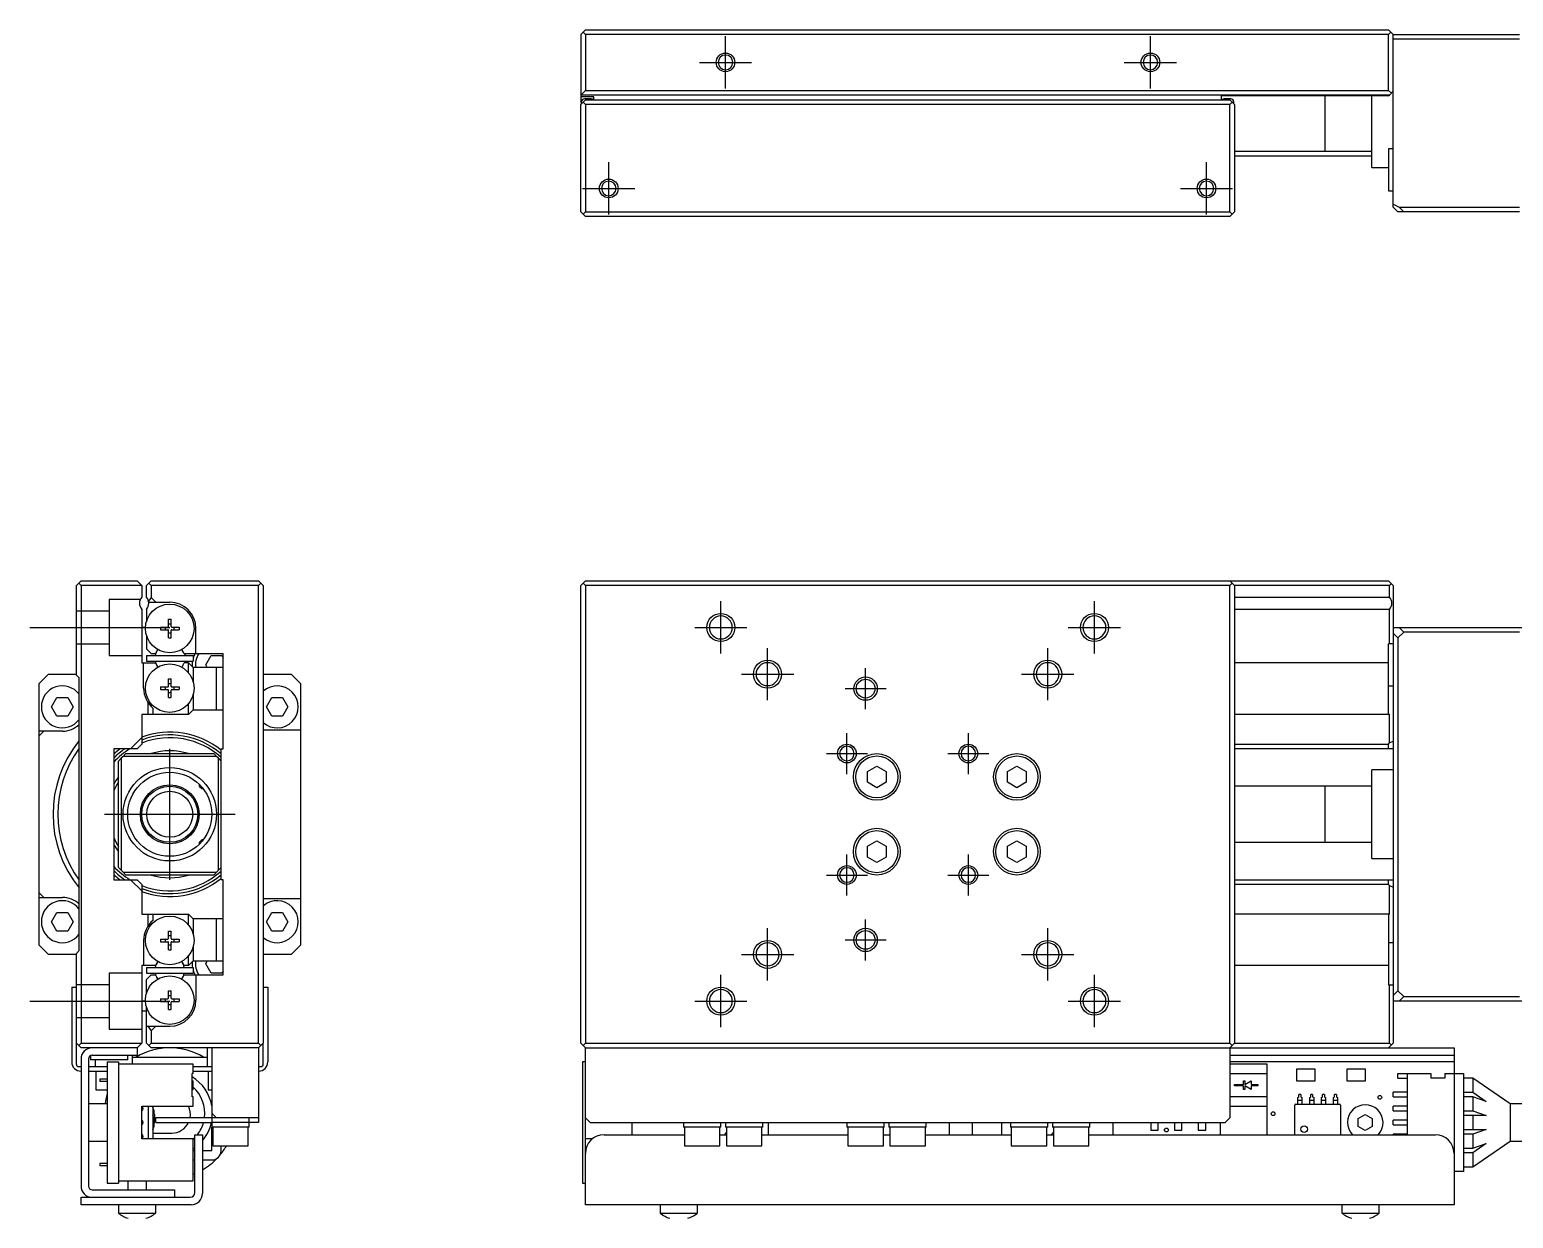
# Model space of a CAD drawing. Extents: x -1 to 643, y -8 to 203.
# Drawn here: x -1 to 157.9, y 71.5 to 198.8 of the extents above; entities that cross this region are included whole.
import ezdxf

# ---------------------------------------------------------------- set-up
doc = ezdxf.new("R2010")
doc.units = 0
doc.header["$LTSCALE"] = 0.5
doc.linetypes.add('CENTER', pattern=[50.8, 31.75, -6.35, 6.35, -6.35])
doc.linetypes.add('DASHED', pattern=[19.05, 12.7, -6.35])
for name, color, linetype in [('MSM_CENTER', 1, 'CENTER'), ('MSM_CONTINUOUS', 7, 'CONTINUOUS'), ('MSM_DASHED', 4, 'DASHED'), ('MSM_NARROW', 5, 'CONTINUOUS')]:
    doc.layers.add(name, color=color, linetype=linetype)

msp = doc.modelspace()

# ---------------------------------------------------------------- linework, layer by layer
at = {"layer": 'MSM_CENTER'}
for p, q in [((73.500001, 192.5), (73.500001, 198.1)), ((119.000001, 192.5), (119.000001, 198.1)), ((70.700001, 195.3), (76.300001, 195.3)), ((116.200001, 195.3), (121.800001, 195.3)), ((61.000001, 179), (61.000001, 184.6)), ((125.000001, 179), (125.000001, 184.6)), ((58.200001, 181.8), (63.800001, 181.8)), ((122.200001, 181.8), (127.800001, 181.8)), ((73.000001, 132.000001), (73.000001, 137.600001)), ((113.000001, 132.000001), (113.000001, 137.600001)), ((-1, 134.800001), (14, 134.800001)), ((70.200001, 134.800001), (75.800001, 134.800001)), ((110.200001, 134.800001), (115.800001, 134.800001)), ((78.000001, 127.000001), (78.000001, 132.600001)), ((108.000001, 127.000001), (108.000001, 132.600001)), ((88.500001, 126.050001), (88.500001, 130.450001)), ((75.200001, 129.800001), (80.800001, 129.800001)), ((105.200001, 129.800001), (110.800001, 129.800001)), ((86.300001, 128.250001), (90.700001, 128.250001)), ((86.500001, 119.100001), (86.500001, 123.500001)), ((99.500001, 119.100001), (99.500001, 123.500001)), ((14.000001, 107.800001), (14.000001, 121.800001)), ((84.300001, 121.300001), (88.700001, 121.300001)), ((97.300001, 121.300001), (101.700001, 121.300001)), ((7.000001, 114.800001), (21.000001, 114.800001)), ((86.500001, 106.100001), (86.500001, 110.500001)), ((99.500001, 106.100001), (99.500001, 110.500001)), ((84.300001, 108.300001), (88.700001, 108.300001)), ((97.300001, 108.300001), (101.700001, 108.300001)), ((88.500001, 99.150001), (88.500001, 103.550001)), ((78.000001, 97.000001), (78.000001, 102.600001)), ((108.000001, 97.000001), (108.000001, 102.600001)), ((86.300001, 101.350001), (90.700001, 101.350001)), ((75.200001, 99.800001), (80.800001, 99.800001)), ((105.200001, 99.800001), (110.800001, 99.800001)), ((73.000001, 92.000001), (73.000001, 97.600001)), ((113.000001, 92.000001), (113.000001, 97.600001)), ((-1, 94.800001), (14, 94.800001)), ((70.200001, 94.800001), (75.800001, 94.800001)), ((110.200001, 94.800001), (115.800001, 94.800001))]:
    msp.add_line(p, q, dxfattribs=at)
at = {"layer": 'MSM_CONTINUOUS'}
for p, q in [((58.000001, 198.3), (58.500001, 198.8)), ((58.500001, 198.8), (144.500001, 198.8)), ((145.000001, 198.3), (144.500001, 198.8)), ((58.000001, 198.3), (58.000001, 191.1)), ((58.250001, 198.55), (58.500001, 198.3)), ((58.500001, 198.3), (58.500001, 192.3)), ((144.500001, 198.3), (58.500001, 198.3)), ((144.500001, 198.3), (144.750001, 198.55)), ((144.500001, 192.3), (144.500001, 198.3)), ((145.000001, 198.3), (158.500001, 198.3)), ((145.000001, 179.8), (145.000001, 198.3)), ((158.500001, 197.8), (145.000001, 197.8)), ((58.500001, 192.3), (58.000001, 191.8)), ((58.500001, 192.3), (144.500001, 192.3)), ((144.800001, 192), (144.500001, 192.3)), ((144.600001, 191.8), (58.000001, 191.8)), ((59.400001, 191.6), (58.000001, 191.6)), ((58.000001, 190.8), (58.500001, 191.3)), ((58.100001, 191), (58.000001, 191.1)), ((58.000001, 179.3), (58.000001, 190.8)), ((58.100001, 190.9), (58.100001, 191.1)), ((58.250001, 191.05), (58.500001, 190.8)), ((59.100001, 191.4), (58.400001, 191.4)), ((58.500001, 191.3), (127.500001, 191.3)), ((58.500001, 190.8), (58.500001, 179.3)), ((127.500001, 190.8), (58.500001, 190.8)), ((59.400001, 191.3), (59.400001, 191.6)), ((126.600001, 191.3), (126.600001, 191.7)), ((144.500001, 191.7), (126.600001, 191.7)), ((127.600001, 191.4), (126.900001, 191.4)), ((127.500001, 191.3), (128.000001, 190.8)), ((127.500001, 190.8), (127.750001, 191.05)), ((127.500001, 179.3), (127.500001, 190.8)), ((127.900001, 191.1), (127.900001, 190.9)), ((128.000001, 190.8), (128.000001, 179.3)), ((137.700001, 185.799995), (137.700001, 191.7)), ((142.700001, 184.05), (142.700001, 191.7)), ((144.500001, 191.7), (144.600001, 191.8)), ((144.600001, 191.8), (145.000001, 192.2)), ((144.500001, 186.05), (144.500001, 181.55)), ((145.000001, 186.05), (144.500001, 186.05)), ((128.000001, 185.8), (142.700001, 185.8)), ((128.000001, 185.3), (142.700001, 185.3)), ((142.700001, 184.05), (144.500001, 184.05)), ((144.500001, 181.55), (145.000001, 181.55)), ((145.000001, 180.106186), (145.612374, 179.8)), ((145.500001, 179.3), (145.000001, 179.8)), ((145.612374, 179.8), (158.500001, 179.8)), ((145.612374, 179.8), (146.112374, 179.3)), ((58.500001, 178.8), (58.000001, 179.3)), ((58.500001, 179.3), (58.250001, 179.05)), ((58.500001, 179.3), (127.500001, 179.3)), ((127.500001, 178.8), (58.500001, 178.8)), ((127.750001, 179.05), (127.500001, 179.3)), ((127.500001, 178.8), (128.000001, 179.3)), ((158.500001, 179.3), (145.500001, 179.3)), ((4.000001, 139.300001), (4.500001, 139.800001)), ((4.500001, 139.800001), (10.500001, 139.800001)), ((10.500001, 139.800001), (11.000001, 139.300001)), ((12.000001, 139.800001), (11.500001, 139.300001)), ((12.000001, 139.800001), (23.500001, 139.800001)), ((23.500001, 139.800001), (24.000001, 139.300001)), ((58.500001, 139.800001), (58.000001, 139.300001)), ((58.500001, 139.800001), (144.500001, 139.800001)), ((128.000001, 139.300001), (127.500001, 139.800001)), ((145.000001, 139.300001), (144.500001, 139.800001)), ((4.000001, 129.700001), (4.000001, 139.300001)), ((4.500001, 139.300001), (4.250001, 139.550001)), ((4.500001, 139.300001), (4.500001, 90.300001)), ((11.000001, 139.300001), (4.500001, 139.300001)), ((11.000001, 139.300001), (11.000001, 138.061438)), ((11.500001, 138.061438), (11.500001, 139.300001)), ((12.000001, 139.300001), (11.750001, 139.550001)), ((12.000001, 139.300001), (12.000001, 138.000001)), ((23.500001, 139.300001), (12.000001, 139.300001)), ((23.750001, 139.550001), (23.500001, 139.300001)), ((23.500001, 90.300001), (23.500001, 139.300001)), ((24.000001, 139.300001), (24.000001, 90.300001)), ((58.000001, 90.300001), (58.000001, 139.300001)), ((58.250001, 139.550001), (58.500001, 139.300001)), ((58.500001, 139.300001), (58.500001, 90.300001)), ((127.500001, 139.300001), (58.500001, 139.300001)), ((127.500001, 139.300001), (127.750001, 139.550001)), ((127.500001, 90.300001), (127.500001, 139.300001)), ((144.600001, 139.300001), (128.000001, 139.300001)), ((128.000001, 139.300001), (128.000001, 90.300001)), ((144.600001, 139.300001), (144.800001, 139.500001)), ((144.600001, 138.061438), (144.600001, 139.300001)), ((145.000001, 139.300001), (145.000001, 90.300001)), ((11.000001, 136.738563), (11.000001, 131.000001)), ((11.500001, 136.738563), (11.500001, 135.414143)), ((12.000001, 138.000001), (11.726887, 137.61376)), ((11.744988, 137.500001), (14.000001, 137.500001)), ((12.500001, 137.500001), (12.000001, 138.000001)), ((128.000001, 138.061438), (144.600001, 138.061438)), ((144.600001, 136.738563), (128.000001, 136.738563)), ((144.600001, 133.050001), (144.600001, 136.738563)), ((13.855001, 135.700001), (14.145001, 135.700001)), ((13.855001, 134.905001), (13.855001, 135.700001)), ((14.145001, 135.170007), (13.855001, 135.170007)), ((14.145001, 134.905001), (14.145001, 135.700001)), ((11.401924, 134.800001), (11.000001, 134.800001)), ((11.500001, 133.985858), (11.500001, 132.500001)), ((13.000001, 134.845001), (13.795001, 134.845001)), ((13.000001, 134.845001), (13.000001, 134.555001)), ((13.000001, 134.555001), (13.795001, 134.555001)), ((13.529994, 134.555001), (13.529994, 134.845001)), ((13.855001, 133.700001), (13.855001, 134.495001)), ((13.855001, 134.229994), (14.145001, 134.229994)), ((13.855001, 133.700001), (14.145001, 133.700001)), ((14.145001, 133.700001), (14.145001, 134.495001)), ((14.205001, 134.845001), (15.000001, 134.845001)), ((14.205001, 134.555001), (15.000001, 134.555001)), ((14.470007, 134.555001), (14.470007, 134.845001)), ((15.000001, 134.845001), (15.000001, 134.555001)), ((16.800001, 132.000001), (16.800001, 134.700001)), ((145.000001, 134.800001), (180.000001, 134.800001)), ((145.500001, 133.687628), (145.000001, 134.187628)), ((146.112374, 134.300001), (145.500001, 133.687628)), ((145.500001, 133.687628), (145.500001, 95.912373)), ((145.612374, 134.800001), (146.112374, 134.300001)), ((158.500001, 134.300001), (146.112374, 134.300001)), ((11.500001, 132.500001), (12.000001, 132.000001)), ((12.000001, 132.000001), (12.455589, 132.000001)), ((12.535408, 132.138252), (12.455589, 132.000001)), ((15.544413, 132.000001), (15.327132, 132.376342)), ((15.544413, 132.000001), (19.700001, 132.000001)), ((19.700001, 121.800001), (19.700001, 132.000001)), ((144.500001, 125.500001), (144.500001, 133.050001)), ((145.000001, 133.050001), (144.500001, 133.050001)), ((11.000001, 131.000001), (12.455589, 131.000001)), ((11.200001, 128.300001), (11.200001, 131.000001)), ((11.500001, 131.800001), (11.500001, 131.200001)), ((11.500001, 131.800001), (16.500001, 131.800001)), ((11.500001, 131.200001), (16.500001, 131.200001)), ((12.455589, 131.000001), (12.672869, 130.623659)), ((15.464593, 130.861749), (15.544413, 131.000001)), ((16.000001, 131.000001), (15.544413, 131.000001)), ((16.000001, 129.961325), (16.000001, 131.000001)), ((16.500001, 130.500001), (16.000001, 131.000001)), ((16.500001, 131.800001), (16.500001, 131.200001)), ((16.500001, 130.500001), (16.500001, 129.014143)), ((19.700001, 130.500001), (16.500001, 130.500001)), ((17.8453, 130.800001), (18.42265, 131.800001)), ((18.018505, 130.500001), (17.8453, 130.800001)), ((18.42265, 131.800001), (19.577351, 131.800001)), ((19.000001, 126.000001), (19.000001, 130.500001)), ((19.577351, 131.800001), (19.700001, 131.587565)), ((144.500001, 131.000001), (128.000001, 131.000001)), ((1, 129.800001), (0, 128.800001)), ((0, 100.800001), (0, 128.800001)), ((1, 129.800001), (4.000001, 129.800001)), ((4.000001, 129.700001), (4.300001, 129.400001)), ((4.300001, 100.200001), (4.300001, 129.400001)), ((13.855001, 129.300001), (14.145001, 129.300001)), ((13.855001, 128.505001), (13.855001, 129.300001)), ((14.145001, 128.770007), (13.855001, 128.770007)), ((14.145001, 128.505001), (14.145001, 129.300001)), ((24.000001, 129.800001), (27, 129.800001)), ((28, 128.800001), (27, 129.800001)), ((28, 128.800001), (28, 123.800001)), ((1.345299, 126.300001), (1.922649, 127.300001)), ((1.922649, 127.300001), (3.07735, 127.300001)), ((3.07735, 127.300001), (3.6547, 126.300001)), ((13.000001, 128.445001), (13.795001, 128.445001)), ((13.000001, 128.445001), (13.000001, 128.155001)), ((13.000001, 128.155001), (13.795001, 128.155001)), ((13.529994, 128.155001), (13.529994, 128.445001)), ((13.855001, 127.300001), (13.855001, 128.095001)), ((13.855001, 127.829994), (14.145001, 127.829994)), ((13.855001, 127.300001), (14.145001, 127.300001)), ((14.145001, 127.300001), (14.145001, 128.095001)), ((14.205001, 128.445001), (15.000001, 128.445001)), ((14.205001, 128.155001), (15.000001, 128.155001)), ((14.470007, 128.155001), (14.470007, 128.445001)), ((15.000001, 128.445001), (15.000001, 128.155001)), ((16.500001, 127.585858), (16.500001, 126.000001)), ((24.345299, 126.300001), (24.922649, 127.300001)), ((24.922649, 127.300001), (26.07735, 127.300001)), ((26.07735, 127.300001), (26.6547, 126.300001)), ((144.500001, 128.550001), (145.000001, 128.550001)), ((1.922649, 125.300001), (1.345299, 126.300001)), ((3.6547, 126.300001), (3.07735, 125.300001)), ((16.000001, 125.500001), (11.000001, 125.500001)), ((11.000001, 125.500001), (11.000001, 122.300001)), ((11.700001, 125.500001), (11.700001, 126.703129)), ((12.200001, 126.15524), (12.200001, 125.500001)), ((16.000001, 125.500001), (16.000001, 126.638676)), ((16.000001, 125.500001), (16.500001, 126.000001)), ((16.500001, 126.000001), (19.700001, 126.000001)), ((24.922649, 125.300001), (24.345299, 126.300001)), ((26.6547, 126.300001), (26.07735, 125.300001)), ((144.600001, 125.500001), (128.000001, 125.500001)), ((144.600001, 122.441422), (144.600001, 125.500001)), ((3.07735, 125.300001), (1.922649, 125.300001)), ((26.07735, 125.300001), (24.922649, 125.300001)), ((0, 123.200001), (0.5, 123.700001)), ((2.5, 123.700001), (0, 123.700001)), ((9.792894, 121.800001), (11.000001, 123.007107)), ((28.000001, 123.800001), (24.000001, 123.800001)), ((28.000001, 123.800001), (28.000001, 105.800001)), ((144.500001, 122.300001), (144.600001, 122.441422)), ((145.000001, 122.607107), (144.600001, 122.441422)), ((10.500001, 121.800001), (8.000001, 121.800001)), ((8.000001, 121.800001), (8.000001, 107.800001)), ((8.500001, 120.500001), (8.800001, 120.800001)), ((9.000001, 121.000001), (8.800001, 120.800001)), ((8.800001, 120.800001), (8.800001, 108.800001)), ((9.000001, 121.000001), (9.300001, 121.300001)), ((19.000001, 121.000001), (9.000001, 121.000001)), ((9.300001, 121.300001), (18.700001, 121.300001)), ((11.000001, 122.300001), (10.500001, 121.800001)), ((18.700001, 121.300001), (19.000001, 121.000001)), ((19.200001, 120.800001), (19.000001, 121.000001)), ((19.200001, 108.800001), (19.200001, 120.800001)), ((19.200001, 120.800001), (19.500001, 120.500001)), ((19.500001, 107.800001), (19.500001, 121.800001)), ((19.500001, 121.800001), (19.700001, 121.800001)), ((87.200001, 120.912702), (87.200001, 121.000001)), ((128.000001, 122.300001), (144.500001, 122.300001)), ((145.000001, 121.800001), (128.000001, 121.800001)), ((144.500001, 121.800001), (144.500001, 122.300001)), ((8.500001, 109.100001), (8.500001, 120.500001)), ((88.700001, 119.377351), (89.700001, 119.954701)), ((88.700001, 118.22265), (88.700001, 119.377351)), ((89.700001, 119.954701), (90.700001, 119.377351)), ((90.700001, 119.377351), (90.700001, 118.22265)), ((103.700001, 119.377351), (104.700001, 119.954701)), ((103.700001, 118.22265), (103.700001, 119.377351)), ((104.700001, 119.954701), (105.700001, 119.377351)), ((105.700001, 119.377351), (105.700001, 118.22265)), ((142.700001, 110.050001), (142.700001, 119.550001)), ((145.000001, 119.550001), (142.700001, 119.550001)), ((17.200001, 117.775001), (17.200001, 117.963859)), ((17.200001, 117.775001), (17.425001, 117.550001)), ((17.425001, 117.718797), (17.425001, 117.550001)), ((17.425001, 117.550001), (17.561724, 117.550001)), ((17.561743, 117.550001), (17.561895, 117.550001)), ((89.700001, 117.6453), (88.700001, 118.22265)), ((90.700001, 118.22265), (89.700001, 117.6453)), ((104.700001, 117.6453), (103.700001, 118.22265)), ((105.700001, 118.22265), (104.700001, 117.6453)), ((142.700001, 117.800001), (128.000001, 117.800001)), ((137.700001, 111.799996), (137.700001, 117.800006)), ((17.425001, 112.050001), (17.200001, 111.825001)), ((17.200001, 111.636142), (17.200001, 111.825001)), ((17.425001, 112.050001), (17.425001, 111.881204)), ((17.561724, 112.050001), (17.425001, 112.050001)), ((17.561952, 112.050001), (17.561743, 112.050001)), ((88.700001, 111.377351), (89.700001, 111.954701)), ((88.700001, 110.22265), (88.700001, 111.377351)), ((89.700001, 111.954701), (90.700001, 111.377351)), ((90.700001, 111.377351), (90.700001, 110.22265)), ((103.700001, 111.377351), (104.700001, 111.954701)), ((103.700001, 110.22265), (103.700001, 111.377351)), ((104.700001, 111.954701), (105.700001, 111.377351)), ((105.700001, 111.377351), (105.700001, 110.22265)), ((128.000001, 111.800001), (142.700001, 111.800001)), ((89.700001, 109.6453), (88.700001, 110.22265)), ((90.700001, 110.22265), (89.700001, 109.6453)), ((104.700001, 109.6453), (103.700001, 110.22265)), ((105.700001, 110.22265), (104.700001, 109.6453)), ((142.700001, 110.050001), (145.000001, 110.050001)), ((8.800001, 108.800001), (8.500001, 109.100001)), ((8.800001, 108.800001), (9.000001, 108.600001)), ((9.000001, 108.600001), (19.000001, 108.600001)), ((9.300001, 108.300001), (9.000001, 108.600001)), ((18.700001, 108.300001), (9.300001, 108.300001)), ((19.000001, 108.600001), (18.700001, 108.300001)), ((19.000001, 108.600001), (19.200001, 108.800001)), ((19.500001, 109.100001), (19.200001, 108.800001)), ((8.000001, 107.800001), (10.500001, 107.800001)), ((11.000001, 106.592894), (9.792894, 107.800001)), ((10.500001, 107.800001), (11.000001, 107.300001)), ((11.000001, 107.300001), (11.000001, 104.100001)), ((19.700001, 107.800001), (19.500001, 107.800001)), ((19.700001, 97.600001), (19.700001, 107.800001)), ((128.000001, 107.800001), (145.000001, 107.800001)), ((144.500001, 107.300001), (128.000001, 107.300001)), ((144.500001, 107.300001), (144.500001, 107.800001)), ((144.600001, 107.158579), (144.500001, 107.300001)), ((144.600001, 104.100001), (144.600001, 107.158579)), ((144.600001, 107.158579), (145.000001, 106.992894)), ((0.5, 105.900001), (0, 106.400001)), ((0, 105.900001), (2.5, 105.900001)), ((24.000001, 105.800001), (28.000001, 105.800001)), ((28, 105.800001), (28, 100.800001)), ((1.345299, 103.300001), (1.922649, 104.300001)), ((1.922649, 102.300001), (1.345299, 103.300001)), ((1.922649, 104.300001), (3.07735, 104.300001)), ((3.07735, 104.300001), (3.6547, 103.300001)), ((3.6547, 103.300001), (3.07735, 102.300001)), ((11.000001, 104.100001), (16.000001, 104.100001)), ((11.700001, 102.896873), (11.700001, 104.100001)), ((12.200001, 104.100001), (12.200001, 103.444762)), ((16.000001, 102.961325), (16.000001, 104.100001)), ((16.500001, 103.600001), (16.000001, 104.100001)), ((16.500001, 103.600001), (16.500001, 102.014143)), ((19.700001, 103.600001), (16.500001, 103.600001)), ((19.000001, 99.100001), (19.000001, 103.600001)), ((24.345299, 103.300001), (24.922649, 104.300001)), ((24.922649, 102.300001), (24.345299, 103.300001)), ((24.922649, 104.300001), (26.07735, 104.300001)), ((26.07735, 104.300001), (26.6547, 103.300001)), ((26.6547, 103.300001), (26.07735, 102.300001)), ((144.600001, 104.100001), (128.000001, 104.100001)), ((144.500001, 104.100001), (144.500001, 96.550001)), ((3.07735, 102.300001), (1.922649, 102.300001)), ((13.855001, 102.300001), (14.145001, 102.300001)), ((13.855001, 101.505001), (13.855001, 102.300001)), ((14.145001, 101.770007), (13.855001, 101.770007)), ((14.145001, 101.505001), (14.145001, 102.300001)), ((26.07735, 102.300001), (24.922649, 102.300001)), ((0, 100.800001), (1, 99.800001)), ((4.300001, 100.200001), (4.000001, 99.900001)), ((11.200001, 101.300001), (11.200001, 98.600001)), ((13.000001, 101.445001), (13.795001, 101.445001)), ((13.000001, 101.445001), (13.000001, 101.155001)), ((13.000001, 101.155001), (13.795001, 101.155001)), ((13.529994, 101.155001), (13.529994, 101.445001)), ((13.855001, 100.300001), (13.855001, 101.095001)), ((13.855001, 100.829994), (14.145001, 100.829994)), ((13.855001, 100.300001), (14.145001, 100.300001)), ((14.145001, 100.300001), (14.145001, 101.095001)), ((14.205001, 101.445001), (15.000001, 101.445001)), ((14.205001, 101.155001), (15.000001, 101.155001)), ((14.470007, 101.155001), (14.470007, 101.445001)), ((15.000001, 101.445001), (15.000001, 101.155001)), ((16.500001, 100.585858), (16.500001, 99.100001)), ((27, 99.800001), (28, 100.800001)), ((145.000001, 101.050001), (144.500001, 101.050001)), ((4.000001, 99.800001), (1, 99.800001)), ((4.000001, 90.300001), (4.000001, 99.900001)), ((12.455589, 98.600001), (11.000001, 98.600001)), ((11.000001, 98.600001), (11.000001, 90.300001)), ((12.672869, 98.976342), (12.455589, 98.600001)), ((15.544413, 98.600001), (15.464593, 98.738252)), ((16.000001, 98.600001), (15.544413, 98.600001)), ((16.000001, 98.600001), (16.000001, 99.638676)), ((16.000001, 98.600001), (16.500001, 99.100001)), ((16.500001, 99.100001), (19.700001, 99.100001)), ((17.8453, 98.800001), (18.018505, 99.100001)), ((18.42265, 97.800001), (17.8453, 98.800001)), ((27, 99.800001), (24.000001, 99.800001)), ((144.500001, 98.600001), (128.000001, 98.600001)), ((11.500001, 98.400001), (11.500001, 97.800001)), ((11.500001, 98.400001), (16.500001, 98.400001)), ((11.500001, 97.800001), (16.500001, 97.800001)), ((12.000001, 97.600001), (11.500001, 97.100001)), ((11.500001, 95.614143), (11.500001, 97.100001)), ((12.000001, 97.600001), (12.455589, 97.600001)), ((12.455589, 97.600001), (12.535408, 97.461749)), ((15.327132, 97.223659), (15.544413, 97.600001)), ((15.544413, 97.600001), (19.700001, 97.600001)), ((16.500001, 98.400001), (16.500001, 97.800001)), ((16.800001, 97.600001), (16.800001, 94.900001)), ((19.577351, 97.800001), (18.42265, 97.800001)), ((19.700001, 98.012436), (19.577351, 97.800001)), ((3.5, 96.300001), (3.5, 88.300001)), ((3.5, 96.300001), (4, 96.300001)), ((13.855001, 95.900001), (14.145001, 95.900001)), ((13.855001, 95.105001), (13.855001, 95.900001)), ((14.145001, 95.370007), (13.855001, 95.370007)), ((14.145001, 95.105001), (14.145001, 95.900001)), ((24, 96.300001), (24.5, 96.300001)), ((24.5, 96.300001), (24.5, 88.300001)), ((144.500001, 96.550001), (145.000001, 96.550001)), ((144.600001, 90.300001), (144.600001, 96.550001)), ((145.000001, 95.412373), (145.500001, 95.912373)), ((145.500001, 95.912373), (146.112374, 95.300001)), ((11.401924, 94.800001), (11.000001, 94.800001)), ((11.500001, 90.300001), (11.500001, 94.185858)), ((13.000001, 95.045001), (13.795001, 95.045001)), ((13.000001, 95.045001), (13.000001, 94.755001)), ((13.000001, 94.755001), (13.795001, 94.755001)), ((13.529994, 94.755001), (13.529994, 95.045001)), ((13.855001, 93.900001), (13.855001, 94.695001)), ((13.855001, 94.429994), (14.145001, 94.429994)), ((13.855001, 93.900001), (14.145001, 93.900001)), ((14.145001, 93.900001), (14.145001, 94.695001)), ((14.205001, 95.045001), (15.000001, 95.045001)), ((14.205001, 94.755001), (15.000001, 94.755001)), ((14.470007, 94.755001), (14.470007, 95.045001)), ((15.000001, 95.045001), (15.000001, 94.755001)), ((174.000001, 94.800001), (145.000001, 94.800001)), ((146.112374, 95.300001), (145.612374, 94.800001)), ((146.112374, 95.300001), (158.500001, 95.300001)), ((11.500001, 93.720001), (11.000001, 93.720001)), ((11.500001, 92.100001), (14.000001, 92.100001)), ((11.646447, 92.100001), (12.000001, 91.600001)), ((12.000001, 91.600001), (12.500001, 92.100001)), ((12.000001, 91.600001), (12.000001, 90.300001)), ((4, 88.000001), (4, 90.300002)), ((4.500001, 89.800001), (4.000001, 90.300001)), ((4.250001, 90.050001), (4.500001, 90.300001)), ((4.500001, 90.300001), (11.000001, 90.300001)), ((10.500001, 89.800001), (4.500001, 89.800001)), ((5.700001, 89.000001), (10.500001, 89.000001)), ((9.500001, 88.500001), (9.500001, 89.000001)), ((10, 88.050001), (10, 89.000001)), ((11.000001, 90.300001), (10.500001, 89.800001)), ((10.500001, 89.800001), (10.500001, 89.000001)), ((11.500001, 90.300001), (12.000001, 89.800001)), ((11.750001, 90.050001), (12.000001, 90.300001)), ((12.000001, 90.300001), (23.500001, 90.300001)), ((23.500001, 89.800001), (12.000001, 89.800001)), ((18, 89.800001), (18, 87.800001)), ((18.500001, 89.800001), (18.500001, 81.300001)), ((23.500001, 90.300001), (23.750001, 90.050001)), ((24.000001, 90.300001), (23.500001, 89.800001)), ((23.500001, 89.800001), (23.500001, 81.800001)), ((24, 88.000001), (24, 90.300001)), ((58.000001, 90.300001), (58.500001, 89.800001)), ((58.500001, 90.300001), (58.250001, 90.050001)), ((58.500001, 90.300001), (127.500001, 90.300001)), ((58.500001, 73.000001), (58.500001, 89.800001)), ((58.500001, 89.800001), (151.500001, 89.800001)), ((127.750001, 90.050001), (127.500001, 90.300001)), ((127.500001, 89.800001), (128.000001, 90.300001)), ((127.500001, 89.800001), (127.500001, 82.300001)), ((127.500001, 89.000001), (151.500001, 89.000001)), ((128.000001, 90.300001), (144.600001, 90.300001)), ((144.500001, 89.800001), (145.000001, 90.300001)), ((144.800001, 90.100001), (144.600001, 90.300001)), ((151.500001, 89.800001), (151.500001, 73.000001)), ((4.2, 87.800001), (4.500001, 87.800001)), ((4.500001, 88.600001), (4.500001, 75.000001)), ((5.300001, 88.600001), (5.300001, 75.000001)), ((5.300001, 87.800001), (7.300001, 87.800001)), ((5.500001, 88.946411), (5.500001, 88.500001)), ((9.500001, 88.500001), (5.500001, 88.500001)), ((6, 88.500001), (6, 87.800001)), ((7.300001, 88.300001), (7.300001, 75.300001)), ((7.300001, 88.300001), (8.500001, 88.300001)), ((8.500001, 88.300001), (8.500001, 75.300001)), ((16.500001, 88.050001), (8.500001, 88.050001)), ((10, 88.800001), (18, 88.800001)), ((16.500001, 87.050001), (16.500001, 88.050001)), ((16.500001, 87.800001), (18.500001, 87.800001)), ((23.500001, 87.800001), (23.8, 87.800001)), ((58.500001, 88.300001), (58.200001, 88.300001)), ((58.200001, 88.300001), (58.200001, 75.300001)), ((151.500001, 88.300001), (127.500001, 88.300001)), ((131.500001, 88.050001), (127.500001, 88.050001)), ((131.500001, 80.500001), (131.500001, 88.050001)), ((134.625001, 87.505001), (134.625001, 86.255001)), ((136.625001, 87.505001), (134.625001, 87.505001)), ((136.625001, 86.255001), (136.625001, 87.505001)), ((140.022501, 87.505001), (140.022501, 86.255001)), ((142.022501, 87.505001), (140.022501, 87.505001)), ((142.022501, 86.255001), (142.022501, 87.505001)), ((5.300001, 87.300001), (7.300001, 87.300001)), ((6.1, 87.300001), (6.1, 85.300001)), ((6.500001, 86.425001), (6.500001, 86.175001)), ((7.300001, 86.425001), (6.500001, 86.425001)), ((7.300001, 86.175001), (6.500001, 86.175001)), ((16.400001, 84.550001), (16.400001, 87.050001)), ((16.500001, 87.050001), (16.400001, 87.050001)), ((16.400001, 86.250001), (16.500001, 86.250001)), ((16.400001, 85.875001), (16.500001, 85.875001)), ((16.500001, 87.300001), (18.500001, 87.300001)), ((16.500001, 85.350001), (16.500001, 86.250001)), ((18.1, 87.300001), (18.1, 85.300001)), ((127.500001, 87.050001), (131.500001, 87.050001)), ((128.000001, 85.725001), (128.000001, 85.875001)), ((128.000001, 85.875001), (128.950001, 85.875001)), ((128.950001, 85.875001), (128.950001, 86.250001)), ((128.950001, 86.250001), (129.100001, 86.250001)), ((129.100001, 86.250001), (129.100001, 85.857736)), ((129.100001, 85.857736), (129.779424, 86.250001)), ((129.779424, 86.250001), (129.779424, 85.875001)), ((129.779424, 85.875001), (130.479424, 85.875001)), ((130.479424, 85.875001), (130.479424, 85.725001)), ((134.625001, 86.255001), (136.625001, 86.255001)), ((140.022501, 86.255001), (142.022501, 86.255001)), ((145.500001, 86.550001), (145.500001, 87.050001)), ((145.500001, 87.050001), (149.000001, 87.050001)), ((145.500001, 86.550001), (146.500001, 86.550001)), ((146.500001, 87.050001), (146.500001, 80.500001)), ((149.000001, 87.050001), (149.000001, 86.550001)), ((150.500001, 86.550001), (149.000001, 86.550001)), ((150.500001, 87.050001), (150.500001, 86.550001)), ((150.500001, 87.050001), (152.500001, 87.050001)), ((152.500001, 87.050001), (152.500001, 76.550001)), ((153.500001, 86.550001), (152.500001, 86.550001)), ((153.500001, 86.550001), (153.500001, 85.050001)), ((157.500001, 83.800001), (153.500001, 86.550001)), ((6.1, 85.300001), (7.300001, 85.300001)), ((16.400001, 85.725001), (16.500001, 85.725001)), ((16.400001, 85.350001), (16.500001, 85.350001)), ((16.500001, 84.550001), (16.400001, 84.550001)), ((16.500001, 83.550001), (16.500001, 84.550001)), ((18.1, 85.300001), (18.500001, 85.300001)), ((131.500001, 84.550001), (127.500001, 84.550001)), ((128.950001, 85.725001), (128.000001, 85.725001)), ((128.950001, 85.350001), (128.950001, 85.725001)), ((129.100001, 85.350001), (128.950001, 85.350001)), ((129.779424, 85.350001), (129.100001, 85.742266)), ((129.100001, 85.742266), (129.100001, 85.350001)), ((130.479424, 85.725001), (129.779424, 85.725001)), ((129.779424, 85.725001), (129.779424, 85.350001)), ((134.775001, 84.483605), (134.890001, 84.550001)), ((134.775001, 83.750001), (134.775001, 84.483605)), ((134.890001, 84.550001), (134.890001, 84.800001)), ((135.090001, 84.800001), (134.890001, 84.800001)), ((135.090001, 84.800001), (135.090001, 84.550001)), ((135.090001, 84.550001), (135.205001, 84.483605)), ((135.205001, 84.483605), (135.205001, 83.750001)), ((136.045001, 84.483605), (136.160001, 84.550001)), ((136.045001, 83.750001), (136.045001, 84.483605)), ((136.160001, 84.550001), (136.160001, 84.800001)), ((136.360001, 84.800001), (136.160001, 84.800001)), ((136.360001, 84.800001), (136.360001, 84.550001)), ((136.360001, 84.550001), (136.475001, 84.483605)), ((136.475001, 84.483605), (136.475001, 83.750001)), ((137.315001, 84.483605), (137.430001, 84.550001)), ((137.315001, 83.750001), (137.315001, 84.483605)), ((137.430001, 84.550001), (137.430001, 84.800001)), ((137.630001, 84.800001), (137.430001, 84.800001)), ((137.630001, 84.800001), (137.630001, 84.550001)), ((137.630001, 84.550001), (137.745001, 84.483605)), ((137.745001, 84.483605), (137.745001, 83.750001)), ((138.585001, 84.483605), (138.700001, 84.550001)), ((138.585001, 83.750001), (138.585001, 84.483605)), ((138.900001, 84.800001), (138.700001, 84.800001)), ((138.700001, 84.550001), (138.700001, 84.800001)), ((138.900001, 84.800001), (138.900001, 84.550001)), ((138.900001, 84.550001), (139.015001, 84.483605)), ((139.015001, 84.483605), (139.015001, 83.750001)), ((145.000001, 84.550001), (145.000001, 85.050001)), ((146.500001, 85.050001), (145.000001, 85.050001)), ((145.000001, 84.550001), (146.500001, 84.550001)), ((152.500001, 85.050001), (153.500001, 85.050001)), ((153.500001, 84.550001), (152.500001, 84.550001)), ((153.500001, 85.050001), (154.954547, 84.050001)), ((153.500001, 84.550001), (153.500001, 83.050001)), ((154.954547, 84.050001), (153.500001, 84.550001)), ((7.300001, 83.800001), (5.300001, 83.800001)), ((11.000001, 80.050001), (11.000001, 83.550001)), ((11.000001, 83.550001), (16.500001, 83.550001)), ((11.700001, 83.550001), (11.700001, 80.050001)), ((12.200001, 83.550001), (12.200001, 80.050001)), ((12.350001, 82.668242), (12.350001, 81.800001)), ((19.000001, 82.300001), (18.500001, 82.800001)), ((127.500001, 83.550001), (131.500001, 83.550001)), ((134.445001, 80.500001), (134.445001, 83.650001)), ((134.545001, 83.750001), (139.245001, 83.750001)), ((134.775001, 84.190001), (135.205001, 84.190001)), ((136.045001, 84.190001), (136.475001, 84.190001)), ((137.315001, 84.190001), (137.745001, 84.190001)), ((138.585001, 84.190001), (139.015001, 84.190001)), ((139.345001, 83.650001), (139.345001, 80.500001)), ((141.250001, 82.233013), (142.000001, 82.666026)), ((142.000001, 82.666026), (142.750001, 82.233013)), ((145.000001, 83.050001), (145.000001, 83.550001)), ((146.500001, 83.550001), (145.000001, 83.550001)), ((145.000001, 83.050001), (146.500001, 83.050001)), ((152.500001, 83.050001), (153.500001, 83.050001)), ((153.500001, 83.050001), (154.954547, 82.550001)), ((157.500001, 83.800001), (157.500001, 79.800001)), ((163.237535, 83.800001), (157.500001, 83.800001)), ((12.500001, 81.799999), (12.500001, 82.300001)), ((23.500001, 82.300001), (12.500001, 82.300001)), ((12.500001, 81.799999), (18.500001, 81.799999)), ((18.5, 78.800001), (18.5, 81.300001)), ((22.500001, 81.800001), (18.500001, 81.799999)), ((22.500001, 81.300001), (18.500001, 81.300001)), ((18.600001, 81.300001), (18.600001, 79.300001)), ((22.400001, 79.300001), (22.400001, 81.300001)), ((22.500001, 81.300001), (22.500001, 82.300001)), ((23.500001, 81.800001), (22.500001, 81.800001)), ((58.500001, 82.300001), (59.000001, 81.800001)), ((59.000001, 81.800001), (127.000001, 81.800001)), ((63.500001, 80.500001), (63.500001, 81.800001)), ((69.000001, 81.800001), (69.000001, 81.300001)), ((73.000001, 81.300001), (69.000001, 81.300001)), ((69.100001, 81.300001), (69.100001, 79.300001)), ((72.900001, 79.300001), (72.900001, 81.300001)), ((73.000001, 81.300001), (73.000001, 81.800001)), ((73.500001, 81.800001), (73.500001, 81.300001)), ((77.500001, 81.300001), (73.500001, 81.300001)), ((73.600001, 81.300001), (73.600001, 79.300001)), ((77.400001, 79.300001), (77.400001, 81.300001)), ((77.500001, 81.300001), (77.500001, 81.800001)), ((78.100001, 80.500001), (78.100001, 81.800001)), ((86.500001, 81.800001), (86.500001, 81.300001)), ((90.500001, 81.300001), (86.500001, 81.300001)), ((86.600001, 81.300001), (86.600001, 79.300001)), ((90.400001, 79.300001), (90.400001, 81.300001)), ((90.500001, 81.300001), (90.500001, 81.800001)), ((91.000001, 81.800001), (91.000001, 81.300001)), ((95.000001, 81.300001), (91.000001, 81.300001)), ((91.100001, 81.300001), (91.100001, 79.300001)), ((94.900001, 79.300001), (94.900001, 81.300001)), ((95.000001, 81.300001), (95.000001, 81.800001)), ((97.500001, 80.500001), (97.500001, 81.800001)), ((99.900001, 81.800001), (99.900001, 80.500001)), ((103.100001, 80.500001), (103.100001, 81.800001)), ((104.000001, 81.800001), (104.000001, 81.300001)), ((108.000001, 81.300001), (104.000001, 81.300001)), ((104.100001, 81.300001), (104.100001, 79.300001)), ((107.900001, 79.300001), (107.900001, 81.300001)), ((108.000001, 81.300001), (108.000001, 81.800001)), ((108.500001, 81.800001), (108.500001, 81.300001)), ((112.500001, 81.300001), (108.500001, 81.300001)), ((108.600001, 81.300001), (108.600001, 79.300001)), ((112.400001, 79.300001), (112.400001, 81.300001)), ((112.500001, 81.300001), (112.500001, 81.800001)), ((115.000001, 80.500001), (115.000001, 81.800001)), ((119.032501, 81.800001), (119.032501, 81.000001)), ((119.832501, 81.000001), (119.832501, 81.800001)), ((121.572501, 81.800001), (121.572501, 81.000001)), ((122.372501, 81.000001), (122.372501, 81.800001)), ((124.112501, 81.800001), (124.112501, 81.000001)), ((124.912501, 81.000001), (124.912501, 81.800001)), ((126.500001, 80.500001), (126.500001, 81.800001)), ((127.000001, 81.800001), (127.500001, 82.300001)), ((141.250001, 81.366988), (141.250001, 82.233013)), ((142.000001, 80.933975), (141.250001, 81.366988)), ((142.750001, 81.366988), (142.000001, 80.933975)), ((142.750001, 82.233013), (142.750001, 81.366988)), ((145.000001, 81.550001), (145.000001, 82.050001)), ((146.500001, 82.050001), (145.000001, 82.050001)), ((145.000001, 81.550001), (146.500001, 81.550001)), ((154.954547, 82.550001), (152.500001, 82.550001)), ((152.500001, 81.050001), (154.954547, 81.050001)), ((153.500001, 82.550001), (153.500001, 81.050001)), ((154.954547, 81.050001), (153.500001, 80.550001)), ((5.300001, 79.800001), (7.300001, 79.800001)), ((16.500001, 80.050001), (11.000001, 80.050001)), ((12.200001, 80.668242), (14.206726, 80.668242)), ((16.500001, 75.550001), (16.500001, 80.050001)), ((16.700001, 74.300001), (16.700001, 80.500001)), ((16.700001, 80.500001), (17.500001, 80.500001)), ((17.500001, 80.500001), (17.500001, 74.200001)), ((59.236079, 80.050001), (58.500001, 80.050001)), ((60.500001, 80.500001), (69.100001, 80.500001)), ((72.900001, 80.500001), (73.600001, 80.500001)), ((77.400001, 80.500001), (86.600001, 80.500001)), ((90.400001, 80.500001), (91.100001, 80.500001)), ((94.900001, 80.500001), (104.100001, 80.500001)), ((107.900001, 80.500001), (108.600001, 80.500001)), ((112.400001, 80.500001), (149.500001, 80.500001)), ((119.032501, 81.000001), (119.832501, 81.000001)), ((121.572501, 81.000001), (122.372501, 81.000001)), ((124.112501, 81.000001), (124.912501, 81.000001)), ((145.000001, 80.500001), (145.000001, 80.550001)), ((146.500001, 80.550001), (145.000001, 80.550001)), ((153.500001, 80.550001), (152.500001, 80.550001)), ((153.500001, 80.550001), (153.500001, 79.050001)), ((153.500001, 77.050001), (157.500001, 79.800001)), ((153.500001, 79.050001), (154.954547, 79.550001)), ((154.954547, 79.550001), (153.500001, 78.550001)), ((157.500001, 79.800001), (163.237535, 79.800001)), ((16.500001, 78.800001), (16.700001, 78.800001)), ((17.500001, 78.800001), (18.5, 78.800001)), ((18.600001, 79.300001), (22.400001, 79.300001)), ((19.5, 78.800001), (19.5, 79.300001)), ((69.100001, 79.300001), (72.900001, 79.300001)), ((73.600001, 79.300001), (77.400001, 79.300001)), ((86.600001, 79.300001), (90.400001, 79.300001)), ((91.100001, 79.300001), (94.900001, 79.300001)), ((104.100001, 79.300001), (107.900001, 79.300001)), ((108.600001, 79.300001), (112.400001, 79.300001)), ((152.500001, 79.050001), (153.500001, 79.050001)), ((153.500001, 78.550001), (152.500001, 78.550001)), ((153.500001, 78.550001), (153.500001, 77.050001)), ((6.500001, 77.425001), (6.500001, 77.175001)), ((7.300001, 77.425001), (6.500001, 77.425001)), ((7.300001, 77.175001), (6.500001, 77.175001)), ((16.500001, 77.800001), (16.700001, 77.800001)), ((17.500001, 77.800001), (18.5, 77.800001)), ((152.500001, 76.550001), (151.500001, 76.550001)), ((152.500001, 77.050001), (153.500001, 77.050001)), ((7.300001, 75.300001), (8.500001, 75.300001)), ((8.500001, 75.550001), (16.500001, 75.550001)), ((9.500001, 75.550001), (9.500001, 74.60002)), ((11.500001, 74.60002), (11.500001, 75.550001)), ((58.200001, 75.300001), (58.500001, 75.300001)), ((4.500001, 73.000001), (4.500001, 73.800001)), ((4.500001, 73.800001), (16.200001, 73.800001)), ((5.700001, 74.600001), (14.500001, 74.600001)), ((14.500001, 74.600001), (14.500001, 73.800001)), ((16.300001, 73.000001), (4.500001, 73.000001)), ((8.500001, 73.000001), (8.500001, 72.102001)), ((8.500001, 72.102001), (12.500001, 72.102001)), ((12.500001, 72.102001), (12.500001, 73.000001)), ((151.500001, 73.000001), (58.500001, 73.000001)), ((66.500001, 73.000001), (66.500001, 72.102001)), ((66.500001, 72.102001), (70.500001, 72.102001)), ((70.500001, 72.102001), (70.500001, 73.000001)), ((139.500001, 73.000001), (139.500001, 72.102001)), ((139.500001, 72.102001), (143.500001, 72.102001)), ((143.500001, 72.102001), (143.500001, 73.000001))]:
    msp.add_line(p, q, dxfattribs=at)
at = {"layer": 'MSM_CONTINUOUS', "extrusion": (0, 0, -1)}
for centre, radius in [((-73.500001, 195.3), 0.7835), ((-119.000001, 195.3), 0.7835), ((-61.000001, 181.8), 0.7835), ((-125.000001, 181.8), 0.7835), ((-73.000001, 134.800001), 1.2295), ((-113.000001, 134.800001), 1.2295), ((-78.000001, 129.800001), 1.2295), ((-108.000001, 129.800001), 1.2295), ((-86.500001, 121.300001), 0.7835), ((-99.500001, 121.300001), 0.7835), ((-86.500001, 108.300001), 0.7835), ((-99.500001, 108.300001), 0.7835), ((-78.000001, 99.800001), 1.2295), ((-108.000001, 99.800001), 1.2295), ((-73.000001, 94.800001), 1.2295), ((-113.000001, 94.800001), 1.2295)]:
    msp.add_circle(centre, radius, dxfattribs=at)
at = {"layer": 'MSM_CONTINUOUS'}
for centre, radius in [((14.000001, 134.700001), 2.6), ((14.000001, 128.300001), 2.6), ((88.500001, 128.250001), 1.0065), ((89.700001, 118.800001), 2.5), ((89.700001, 118.800001), 2.25), ((104.700001, 118.800001), 2.5), ((104.700001, 118.800001), 2.25), ((14.000001, 114.800001), 5), ((14.000001, 114.800001), 4.5), ((14.000001, 114.800001), 3.15), ((14.000001, 114.800001), 3), ((89.700001, 110.800001), 2.5), ((89.700001, 110.800001), 2.25), ((104.700001, 110.800001), 2.5), ((104.700001, 110.800001), 2.25), ((14.000001, 101.300001), 2.6), ((88.500001, 101.350001), 1.0065), ((14.000001, 94.900001), 2.6), ((143.562501, 84.498701), 0.2), ((132.132501, 82.746201), 0.2), ((120.702501, 81.000001), 0.2), ((135.445001, 81.100001), 0.35)]:
    msp.add_circle(centre, radius, dxfattribs=at)
for centre, radius, start, end in [((58.400001, 191.1), 0.3, 90, 180), ((59.100001, 191.1), 0.3, 41.810315, 90), ((126.900001, 191.1), 0.3, 90, 138.189685), ((127.600001, 191.1), 0.3, 0, 90), ((11.750001, 137.400001), 1, 138.590378, 221.409622), ((10.750001, 137.400001), 1, 318.590378, 41.40959031), ((14.000001, 134.700001), 2.8, 0, 90), ((143.850001, 137.400001), 1, 318.590378, 41.409622), ((13.795001, 134.905001), 0.06, 270, 0), ((13.795001, 134.495001), 0.06, 0, 90), ((14.205001, 134.905001), 0.06, 180, 270), ((14.205001, 134.495001), 0.06, 90, 180), ((14.000001, 131.500001), 1.5875, 143.802777, 169.106947), ((14.115001, 131.385001), 1.75, 142.994029, 154.505177), ((13.885001, 131.385001), 1.75, 34.505177, 37.005971), ((14.115001, 131.500001), 1.5875, 10.893053, 18.358437), ((19.000001, 130.800001), 2.6, 152.513574, 164.057631), ((19.000001, 130.800001), 2.25, 147.769047, 187.662256), ((14.000001, 131.500001), 1.5875, 190.893053, 216.19720151), ((14.115001, 131.615001), 1.75, 214.505177, 217.005971), ((13.885001, 131.615001), 1.75, 322.994029, 334.505177), ((14.115001, 131.500001), 1.5875, 341.641563, 349.106947), ((19.000001, 130.800001), 2.6, 171.150117, 184.596579), ((2.5, 126.300001), 2.25, 36.869855, 323.13014828), ((14.000001, 128.300001), 2.8, 180, 229.99482736), ((13.795001, 128.505001), 0.06, 270, 0), ((13.795001, 128.095001), 0.06, 0, 90), ((14.205001, 128.505001), 0.06, 180, 270), ((14.205001, 128.095001), 0.06, 90, 180), ((25.5, 126.300001), 2.25, 228.189719, 131.81029827), ((2.5, 126.300001), 2.6, 270, 313.813092), ((14, 114.800001), 12.5, 140.895777, 219.104223), ((14.000001, 114.800001), 8.8, 51.317813, 109.93227), ((14.000001, 114.800001), 8.5, 49.679785, 110.667316), ((14.000001, 114.800001), 8.2, 47.876437, 111.460128), ((14, 114.800001), 12, 143.933404, 216.066596), ((14.000001, 114.800001), 8.8, 127.30179, 132.985886), ((14.000001, 114.800001), 8.5, 124.560322, 134.900872), ((14.000001, 114.800001), 8.2, 121.38815, 137.029716), ((14.000001, 114.800001), 6.8, 72.917417, 107.082583), ((14.000001, 114.800001), 6.8, 143.981146, 151.927513), ((14.000001, 114.800001), 6.5, 147.795772, 157.380135), ((14.000001, 114.800001), 6.5, 202.619865, 212.204228), ((14.000001, 114.800001), 6.8, 208.072487, 216.018854), ((14.000001, 114.800001), 8.2, 222.970284, 238.61185), ((14.000001, 114.800001), 8.5, 225.099128, 235.439678), ((14.000001, 114.800001), 8.8, 227.014114, 232.69821), ((14.000001, 114.800001), 8.2, 248.539872, 312.123563), ((14.000001, 114.800001), 8.5, 249.332684, 310.320215), ((14.000001, 114.800001), 6.8, 252.917417, 287.082583), ((14.000001, 114.800001), 8.8, 250.06773, 308.682187), ((2.5, 103.300001), 2.25, 36.869855, 323.13014828), ((2.5, 103.300001), 2.6, 46.186908, 90), ((25.5, 103.300001), 2.25, 228.189719, 131.81029827), ((14.000001, 101.300001), 2.8, 130.005201, 180.00001985), ((13.795001, 101.505001), 0.06, 270, 0), ((13.795001, 101.095001), 0.06, 0, 90), ((14.205001, 101.505001), 0.06, 180, 270), ((14.205001, 101.095001), 0.06, 90, 180), ((14.000001, 98.100001), 1.5875, 143.802777, 169.10694625), ((14.115001, 97.985001), 1.75, 142.994029, 145.494823), ((14.000001, 98.100001), 1.5875, 10.893053, 36.197223), ((13.885001, 97.985001), 1.75, 25.494823, 37.005971), ((19.000001, 98.800001), 2.6, 175.403421, 188.849883), ((19.000001, 98.800001), 2.25, 172.337744, 212.230953), ((14.000001, 98.100001), 1.5875, 190.893053, 216.197223), ((14.115001, 98.215001), 1.75, 205.494823, 217.005971), ((14.000001, 98.100001), 1.5875, 323.802777, 349.10696609), ((13.885001, 98.215001), 1.75, 322.994029, 325.494823), ((19.000001, 98.800001), 2.6, 195.942369, 207.486426), ((13.795001, 95.105001), 0.06, 270, 0), ((13.795001, 94.695001), 0.06, 0, 90), ((14.000001, 94.900001), 2.8, 270, 0), ((14.205001, 95.105001), 0.06, 180, 270), ((14.205001, 94.695001), 0.06, 90, 180), ((5.700001, 88.600001), 1.2, 90, 180), ((5.700001, 88.600001), 0.4, 90, 180), ((14, 82.800001), 7, 58.997281, 121.00272757), ((4.5, 88.300001), 1, 180, 270), ((4.2, 88.000001), 0.2, 180, 270), ((23.5, 88.300001), 1, 270, 0), ((23.8, 88.000001), 0.2, 270, 0), ((14, 82.800001), 4.57, 10.041101, 58.320693), ((14, 82.800001), 7, 163.164991, 171.786789), ((14, 82.800001), 3.75, 352.337744, 48.18962908), ((10.900001, 83.300001), 0.25, 293.578178, 66.421822), ((10.350001, 82.668242), 2, 0, 22.331645), ((14.206726, 82.668242), 2, 349.390143, 26.160014), ((134.545001, 83.650001), 0.1, 90, 180), ((139.245001, 83.650001), 0.1, 0, 90), ((142.000001, 81.800001), 1.9, 316.826449, 223.17351803), ((10.900001, 81.800001), 0.25, 293.578178, 66.421822), ((10.350001, 81.800001), 2, 337.668355, 22.331645), ((14.206726, 82.668242), 2, 270, 334.270597), ((14, 82.800001), 3.75, 322.169083, 344.533958), ((14, 82.800001), 4.57, 319.983968, 347.360334), ((10.900001, 80.300001), 0.25, 293.578178, 66.421822), ((14, 82.800001), 3.75, 311.810335, 316.054502), ((60.500001, 78.500001), 2, 90, 180), ((72.000001, 81.800001), 1.9, 316.826449, 327.363102), ((107.000001, 81.800001), 1.9, 316.826449, 327.363102), ((149.500001, 78.500001), 2, 0, 90), ((14, 82.800001), 4.57, 303.164603, 306.214498), ((14, 82.800001), 7, 300.000009, 316.575802), ((18.5, 78.800001), 1, 270, 0), ((14, 82.800001), 7, 320.157119, 330), ((14, 82.800001), 7, 290.924841, 292.6881), ((5.700001, 75.000001), 1.2, 180, 270), ((5.700001, 75.000001), 0.4, 180, 270), ((16.200001, 74.300001), 0.5, 270, 0), ((16.300001, 74.200001), 1.2, 270, 0), ((10.500001, 74.600001), 3.2, 231.317813, 252.729995), ((10.500001, 74.600001), 3.2, 287.270005, 308.682187), ((68.500001, 74.600001), 3.2, 231.317813, 252.729995), ((68.500001, 74.600001), 3.2, 287.270005, 308.682187), ((141.500001, 74.600001), 3.2, 231.317813, 252.729995), ((141.500001, 74.600001), 3.2, 287.270005, 308.682187)]:
    msp.add_arc(centre, radius, start, end, dxfattribs=at)
at = {"layer": 'MSM_DASHED'}
for p, q in [((7.500001, 137.800001), (7.500001, 131.800001)), ((10.833204, 137.800001), (7.500001, 137.800001)), ((7.500001, 136.550001), (4.000001, 136.550001)), ((4.000001, 133.050001), (7.500001, 133.050001)), ((7.500001, 131.800001), (11.000001, 131.800001)), ((7.500001, 97.800001), (7.500001, 91.800001)), ((11.000001, 97.800001), (7.500001, 97.800001)), ((7.500001, 96.550001), (4.000001, 96.550001)), ((4.000001, 93.050001), (7.500001, 93.050001)), ((7.500001, 91.800001), (11.000001, 91.800001))]:
    msp.add_line(p, q, dxfattribs=at)
at = {"layer": 'MSM_NARROW'}
for p, q in [((17.561743, 117.550006), (17.561948, 117.550006)), ((17.561948, 112.049996), (17.561743, 112.049996))]:
    msp.add_line(p, q, dxfattribs=at)
for centre, radius in [((73.500001, 195.3), 1), ((119.000001, 195.3), 1), ((61.000001, 181.8), 1), ((125.000001, 181.8), 1), ((73.000001, 134.800001), 1.5), ((113.000001, 134.800001), 1.5), ((78.000001, 129.800001), 1.5), ((108.000001, 129.800001), 1.5), ((88.500001, 128.250001), 1.25), ((86.500001, 121.300001), 1), ((99.500001, 121.300001), 1), ((14.000001, 114.800001), 2.4585), ((86.500001, 108.300001), 1), ((99.500001, 108.300001), 1), ((88.500001, 101.350001), 1.25), ((78.000001, 99.800001), 1.5), ((108.000001, 99.800001), 1.5), ((73.000001, 94.800001), 1.5), ((113.000001, 94.800001), 1.5)]:
    msp.add_circle(centre, radius, dxfattribs=at)

doc.saveas('drawing.dxf')
